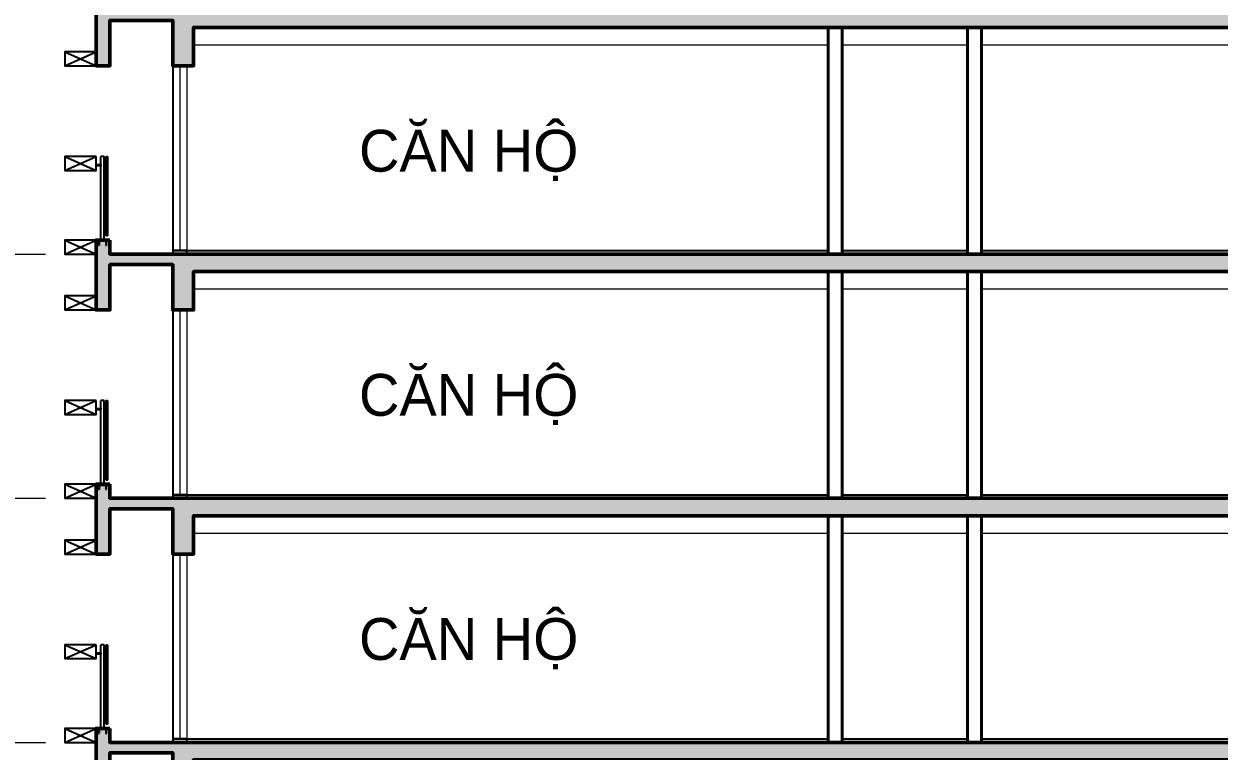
# Model space of a CAD drawing. Header units: millimetres. Extents: x 573003 to 1294762, y -9906 to 413061.
# Drawn here: x 656481 to 673623, y 137851 to 148276 of the extents above; entities that cross this region are included whole.
import ezdxf
from ezdxf.xclip import XClip

# ---------------------------------------------------------------- set-up
doc = ezdxf.new("R2010")
doc.units = ezdxf.units.MM
doc.header["$MEASUREMENT"] = 0
doc.linetypes.add('HIDDEN', pattern=[0.375, 0.25, -0.125])
doc.linetypes.add('IMPORT-CE', pattern=[135, 90, -15, 15, -15])
for name, color, linetype in [('A-ANNO-DIMS', 50, 'Continuous'), ('A-ANNO-ROOM', 50, 'Continuous'), ('A-ELEV-13FINE', 8, 'Continuous'), ('A-ELEV-15FINE', 1, 'Continuous'), ('A-ELEV-18LIGHT', 135, 'Continuous'), ('A-ELEV-40HEAVY', 90, 'Continuous'), ('A-ELEV-PATT 3', 251, 'Continuous'), ('A-GRID-01$0$A-ANNO-DIMS', 50, 'Continuous'), ('A-STRUCT-OTLN', 3, 'Continuous'), ('A-WALL-PATT', 251, 'Continuous'), ('HBA-DW-WIN', 1, 'Continuous')]:
    doc.layers.add(name, color=color, linetype=linetype)
for name, color, linetype, lineweight in [('KT-Net cat', 1, 'Continuous', 40), ('KT-Net cot', 2, 'Continuous', 50), ('KT-Net manh', 251, 'Continuous', 13), ('KT-Net thay', 7, 'Continuous', 25), ('KT-Net truc', 18, 'Continuous', 15)]:
    doc.layers.add(name, color=color, linetype=linetype, lineweight=lineweight)
doc.styles.add('HBA-Text', font='GOTHIC.TTF')

# ---------------------------------------------------------------- blocks, each defined once
blk = doc.blocks.new('1')
at = {"layer": 'A-GRID-01$0$A-ANNO-DIMS'}
for p, q in [((-85207, -52456), (-84757, -52256)), ((-85207, -52256), (-84757, -52456))]:
    blk.add_line(p, q, dxfattribs=at)
at = {"layer": 'A-GRID-01$0$A-ANNO-DIMS', "elevation": 0}
blk.add_lwpolyline([(-84757, -52256), (-85207, -52256), (-85207, -52456), (-84757, -52456)], close=True, dxfattribs=at)
blk = doc.blocks.new('Apart Typ Floor')
at = {"layer": 'A-WALL-PATT'}
h = blk.add_hatch(color=256, dxfattribs=at)
h.dxf.hatch_style = 1
h.paths.add_polyline_path([(-900, 200), (-1100, 200), (-1100, -800), (-900, -800), (-900, -150), (0, -150), (0, -800), (300, -800), (300, -250), (20700, -250), (20700, -800), (21000, -800), (21000, -150), (21900, -150), (21900, -800), (22100, -800), (22100, 200), (21900, 200), (21900, 0), (-900, 0)])
at = {"layer": 'A-ANNO-DIMS'}
for points in [[(-1032, 200), (-1032, 1400)], [(-982, 200), (-982, 1400)]]:
    blk.add_lwpolyline(points, dxfattribs=at)
blk.add_lwpolyline([(-914, 200), (-1100, 200), (-1100, 188), (-914, 188)], close=True, dxfattribs=at)
at = {"layer": 'A-ELEV-13FINE'}
for points in [[(0, 50), (9400, 50)], [(100, 0), (100, 0)], [(9600, 50), (11400, 50)], [(11600, 50), (21050, 50), (21050, -150)]]:
    blk.add_lwpolyline(points, dxfattribs=at)
at = {"layer": 'A-ELEV-15FINE', "linetype": 'Continuous'}
for points in [[(-982, 1120), (-957, 1120)], [(-982, 1110), (-957, 1110)], [(-982, 365), (-957, 365)], [(-982, 355), (-957, 355)]]:
    blk.add_lwpolyline(points, dxfattribs=at)
at = {"layer": 'A-ELEV-15FINE', "linetype": 'Continuous', "elevation": 0}
for points in [[(-934, 1103), (-937, 1103), (-937, 1128), (-934, 1128)], [(-934, 373), (-937, 373), (-937, 348), (-934, 348)]]:
    blk.add_lwpolyline(points, close=True, dxfattribs=at)
at = {"layer": 'A-ELEV-15FINE'}
for points in [[(-1072, 205), (-1050, 205), (-1050, 200), (-1072, 200)], [(-942, 205), (-964, 205), (-964, 200), (-942, 200)]]:
    blk.add_lwpolyline(points, close=True, dxfattribs=at)
at = {"layer": 'A-ELEV-15FINE', "elevation": 0}
for points in [[(-1065, 205), (-1065, 208), (-1057, 208), (-1057, 205)], [(-949, 205), (-949, 208), (-958, 208), (-958, 205)]]:
    blk.add_lwpolyline(points, dxfattribs=at)
at = {"layer": 'A-ELEV-15FINE', "linetype": 'HIDDEN', "elevation": 0}
for points in [[(-1057, 200), (-1057, 123), (-1065, 123), (-1065, 200)], [(-958, 200), (-958, 123), (-949, 123), (-949, 200)]]:
    blk.add_lwpolyline(points, dxfattribs=at)
at = {"layer": 'A-ELEV-18LIGHT', "elevation": 0}
blk.add_lwpolyline([(-937, 265), (-942, 260), (-952, 260), (-957, 265), (-957, 1395), (-952, 1400), (-942, 1400), (-937, 1395), (-937, 265)], dxfattribs=at)
at = {"layer": 'A-ELEV-40HEAVY'}
for p, q in [((-1100, 200), (-1100, 0)), ((-900, 200), (-1100, 200)), ((-900, 0), (-900, 200)), ((-900, -150), (0, -150))]:
    blk.add_line(p, q, dxfattribs=at)
for points in [[(-1100, 0), (-1100, 0), (-1100, 0), (-1100, -800), (-900, -800), (-900, -150)], [(0, 0), (0, 0)], [(0, -150), (0, -800), (300, -800), (300, -250)]]:
    blk.add_lwpolyline(points, dxfattribs=at)
at = {"layer": 'A-ELEV-PATT 3', "linetype": 'Continuous'}
for p, q in [((-954, 261), (-954, 1399)), ((-947, 260), (-947, 1400)), ((-941, 261), (-941, 1399))]:
    blk.add_line(p, q, dxfattribs=at)
at = {"layer": 'A-GRID-01$0$A-ANNO-DIMS'}
blk.add_line((-982, 1400), (-1032, 1400), dxfattribs=at)
blk.add_lwpolyline([(-1100, 1265), (-1100, 1285), (-1032, 1285), (-1032, 1265)], close=True, dxfattribs=at)
at = {"layer": 'A-STRUCT-OTLN'}
blk.add_line((-900, 0), (0, 0), dxfattribs=at)
for points in [[(-1100, -150), (-1100, -150), (-1100, 0)], [(0, 0), (21000, 0), (21000, -150)], [(0, -150), (-900, -150)], [(20700, -250), (300, -250)]]:
    blk.add_lwpolyline(points, dxfattribs=at)
at = {"layer": 'HBA-DW-WIN', "ltscale": 5}
blk.add_lwpolyline([(200, 50), (0, 50), (0, 0), (200, 0)], close=True, dxfattribs=at)
at = {"layer": 'KT-Net cat'}
for points in [[(9400, 3250), (9400, 0)], [(9600, 3250), (9600, 0)], [(11400, 3250), (11400, 0)], [(11600, 3250), (11600, 0)]]:
    blk.add_lwpolyline(points, dxfattribs=at)
at = {"layer": 'KT-Net cot'}
blk.add_lwpolyline([(-900, 200), (-1100, 200), (-1100, -800), (-900, -800), (-900, -150), (0, -150), (0, -800), (300, -800), (300, -250), (20700, -250), (20700, -800), (21000, -800), (21000, -150), (21900, -150), (21900, -800), (22100, -800), (22100, 200), (21900, 200), (21900, 0), (-900, 0)], close=True, dxfattribs=at)
at = {"layer": 'KT-Net manh', "ltscale": 1500}
for p, q in [((300, 3000), (9400, 3000)), ((9600, 3000), (11400, 3000)), ((11600, 3000), (20700, 3000))]:
    blk.add_line(p, q, dxfattribs=at)
at = {"layer": 'KT-Net manh'}
blk.add_line((200, 2700), (200, 0), dxfattribs=at)
blk.add_lwpolyline([(100, 2700), (100, 50)], dxfattribs=at)
at = {"layer": 'KT-Net thay'}
blk.add_lwpolyline([(0, 3250), (0, 0)], dxfattribs=at)
at = {"layer": 'A-GRID-01$0$A-ANNO-DIMS'}
for p in [(83657, 53656), (83657, 52456), (83657, 51656)]:
    blk.add_blockref('1', p, dxfattribs=at)
blk = doc.blocks.new('Levels')
at = {"layer": 'KT-Net truc', "linetype": 'IMPORT-CE', "ltscale": 20, "elevation": 0}
for points in [[(-7437.9, 130500), (6189, 130500)], [(-7437.9, 127000), (6189, 127000)], [(-7437.9, 123500), (6189, 123500)]]:
    blk.add_lwpolyline(points, dxfattribs=at)
blk = doc.blocks.new('A$C52FE36A4')
at = {"layer": 'A-ANNO-ROOM', "ltscale": 800, "extrusion": (2.65424e-07, 1.15182e-05, 1), "insert": (1743, 960, 4), "char_height": 600, "width": 6000, "attachment_point": 2, "text_direction": (1, 0, 0), "style": 'HBA-Text'}
blk.add_mtext('CĂN H{\\fArial|b0|i0|c0|p34;Ộ}', dxfattribs=at)

msp = doc.modelspace()

# ---------------------------------------------------------------- linework, layer by layer
at = {"layer": 'KT-Net truc', "linetype": 'IMPORT-CE', "ltscale": 20}
for p, q in [((573990.5, 144975.6, 0), (690764.9, 144975.6, 0)), ((573990.5, 141475.6, 0), (690764.9, 141475.6, 0)), ((573990.5, 137975.6, 0), (690764.9, 137975.6, 0))]:
    msp.add_line(p, q, dxfattribs=at)

# ---------------------------------------------------------------- block references
at = {"layer": 'A-ANNO-ROOM'}
for p in [(661118.5, 145797.4), (661118.5, 142297.4), (661118.5, 138797.4)]:
    msp.add_blockref('A$C52FE36A4', p, dxfattribs=at)
at = {"layer": 'A-WALL-PATT'}
ref = msp.add_blockref('Levels', (653502.6, 14475.6, 0), dxfattribs=at)
XClip(ref).set_block_clipping_path([(-19282.2316047037, -19213.4142947759), (-1742.8393161013, 140216.6709211473)])
at = {"layer": 'KT-Net cot'}
for p in [(658615.5, 148475.6, 0), (658615.5, 144975.6, 0), (658615.5, 141475.6, 0), (658615.5, 137975.6, 0)]:
    msp.add_blockref('Apart Typ Floor', p, dxfattribs=at)

doc.saveas('drawing.dxf')
